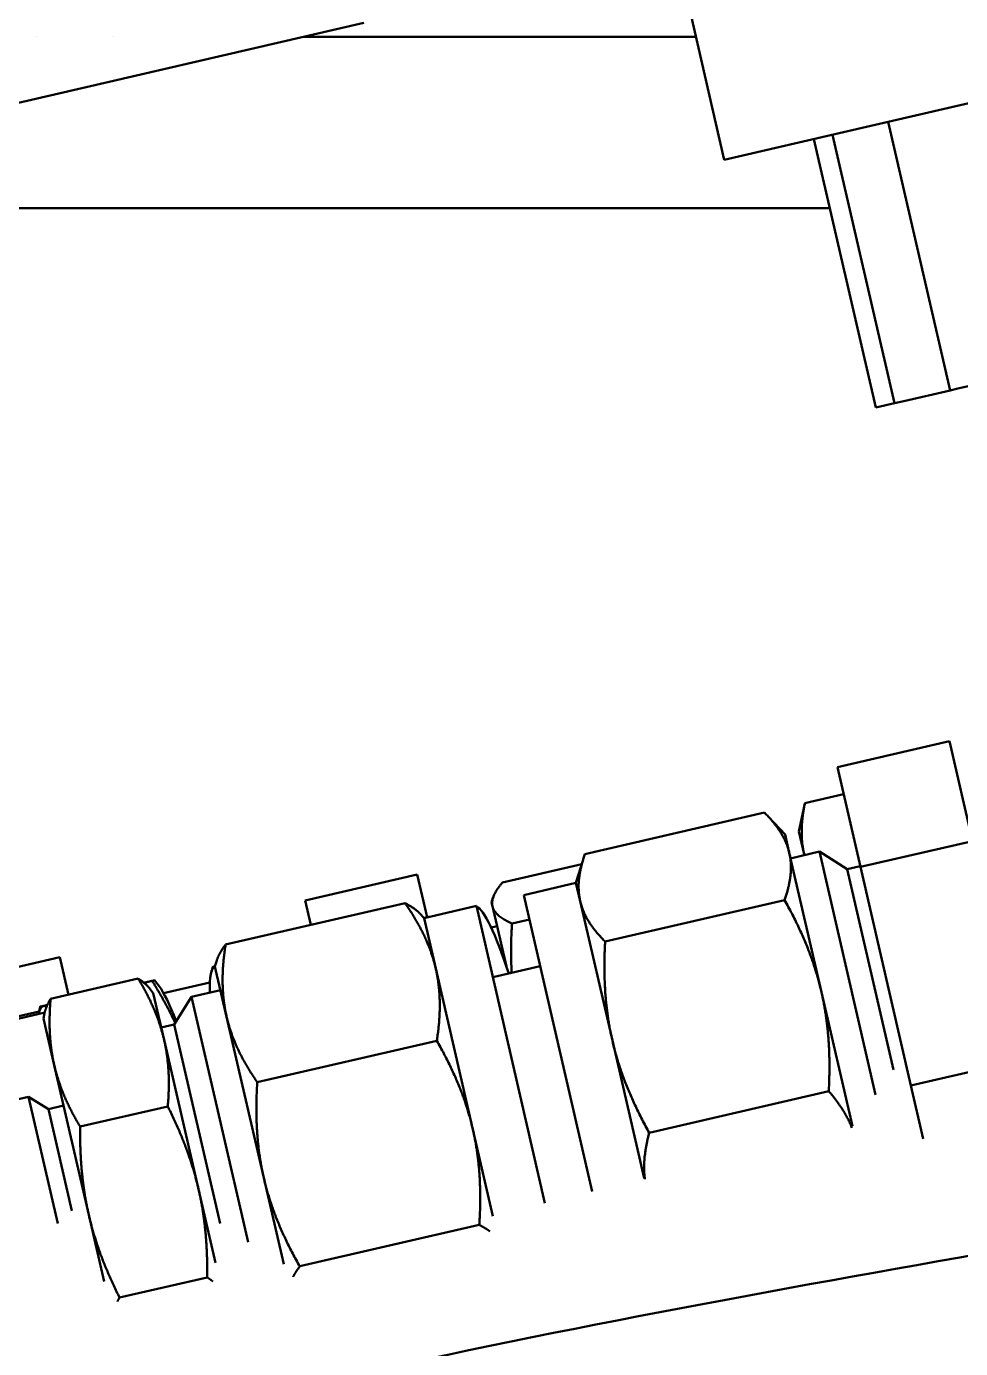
# Model space of a CAD drawing. Header units: inches. Extents: x 11 to 1621, y 11 to 1332.
# Drawn here: x 1230.204 to 1232.607, y 408.026 to 411.425 of the extents above; entities that cross this region are included whole.
import ezdxf

# ---------------------------------------------------------------- set-up
doc = ezdxf.new("R2010")
doc.units = ezdxf.units.IN
doc.header["$LTSCALE"] = 48
doc.header["$MEASUREMENT"] = 0
doc.layers.add('Visible (ANSI)', color=7, linetype='Continuous', lineweight=50)

msp = doc.modelspace()

# ---------------------------------------------------------------- linework, layer by layer
at = {"layer": 'Visible (ANSI)'}
for p, q in [((1234.29386, 411.611649), (1232.191209, 411.126214)), ((1231.893128, 411.542264), (1231.999404, 411.081932)), ((1229.955517, 411.175743), (1231.072428, 411.433602)), ((1230.230226, 411.397735), (1230.230204, 411.397735)), ((1230.429293, 411.397735), (1230.429292, 411.397735)), ((1231.926495, 411.397735), (1230.917071, 411.397735)), ((1232.4205, 411.179149), (1232.579914, 410.488651)), ((1232.437341, 410.455735), (1232.277927, 411.146234)), ((1231.999404, 411.081932), (1232.191209, 411.126214)), ((1232.388985, 410.444571), (1232.229571, 411.13507)), ((1232.270512, 410.957735), (1230.010777, 410.957735)), ((1232.600333, 410.493365), (1232.954297, 410.575084)), ((1232.600333, 410.493365), (1232.579914, 410.488651)), ((1232.461368, 410.461283), (1232.437341, 410.455735)), ((1232.579914, 410.488651), (1232.461368, 410.461283)), ((1232.388985, 410.444571), (1232.437341, 410.455735)), ((1232.290098, 409.520557), (1232.578512, 409.587143)), ((1232.637782, 409.330416), (1232.578512, 409.587143)), ((1232.290098, 409.520557), (1232.349369, 409.26383)), ((1232.306174, 409.450928), (1232.206741, 409.427972)), ((1232.191213, 409.354931), (1232.206448, 409.426605)), ((1232.102595, 409.403293), (1231.640892, 409.296701)), ((1232.155755, 409.346744), (1232.113082, 409.392505)), ((1232.166601, 409.299765), (1232.155755, 409.346744)), ((1232.191213, 409.354931), (1232.204615, 409.29688)), ((1232.169814, 409.285846), (1232.244305, 409.303044)), ((1232.388586, 408.678092), (1232.244305, 409.303044)), ((1232.315724, 409.258416), (1232.244305, 409.303044)), ((1232.349369, 409.26383), (1232.637782, 409.330416)), ((1231.428987, 409.224084), (1231.632747, 409.271126)), ((1231.617902, 409.222571), (1231.636196, 409.282407)), ((1232.249282, 408.941634), (1232.166601, 409.299765)), ((1232.204615, 409.29688), (1232.205272, 409.294033)), ((1231.209797, 409.244071), (1230.921384, 409.177485)), ((1231.235154, 409.13424), (1231.209797, 409.244071)), ((1232.315724, 409.258416), (1232.348853, 409.266064)), ((1232.434869, 408.742343), (1232.315724, 409.258416)), ((1232.349369, 409.26383), (1232.479084, 408.701972)), ((1231.483439, 409.191528), (1231.617902, 409.222571)), ((1231.617902, 409.222571), (1231.628748, 409.175592)), ((1230.716545, 409.064012), (1231.178248, 409.170604)), ((1230.921384, 409.177485), (1230.93589, 409.114652)), ((1231.400804, 409.17245), (1231.404318, 409.183944)), ((1231.400804, 409.17245), (1231.403091, 409.162544)), ((1231.659355, 408.429552), (1231.483439, 409.191528)), ((1231.628748, 409.175592), (1231.711429, 408.817461)), ((1232.154457, 409.178657), (1231.692753, 409.072064)), ((1231.22718, 409.132366), (1231.216534, 409.143782)), ((1231.361643, 409.163409), (1231.22718, 409.132366)), ((1231.257152, 409.002542), (1231.22718, 409.132366)), ((1231.361643, 409.163409), (1231.538137, 408.398932)), ((1231.403091, 409.162544), (1231.438784, 409.007942)), ((1231.414863, 409.111552), (1231.399609, 409.10803)), ((1231.453344, 409.118585), (1231.497904, 409.128872)), ((1230.001579, 408.965132), (1230.289992, 409.031717)), ((1230.312304, 408.935075), (1230.289992, 409.031717)), ((1230.680231, 408.994264), (1230.683925, 409.007033)), ((1230.689328, 409.008193), (1230.693891, 409.023121)), ((1230.689328, 409.008193), (1230.7193, 408.878369)), ((1231.352618, 408.589032), (1231.257152, 409.002542)), ((1231.525618, 409.008834), (1231.403821, 408.980715)), ((1230.492078, 408.976579), (1230.26662, 408.924528)), ((1230.506819, 408.965842), (1230.52783, 408.970693)), ((1230.545813, 408.956793), (1230.534188, 408.972267)), ((1230.676223, 408.966681), (1230.557075, 408.939174)), ((1230.530714, 408.939502), (1230.522187, 408.950417)), ((1230.558546, 408.818952), (1230.530714, 408.939502)), ((1230.584269, 408.858678), (1230.628896, 408.930097)), ((1230.703387, 408.947295), (1230.628896, 408.930097)), ((1230.628896, 408.930097), (1230.774652, 408.298761)), ((1232.328721, 408.597546), (1232.249282, 408.941634)), ((1230.235756, 408.885517), (1230.239404, 408.90443)), ((1230.245762, 408.906003), (1230.258299, 408.908898)), ((1230.011953, 408.833848), (1230.251314, 408.889109)), ((1230.029414, 408.844561), (1230.237105, 408.89251)), ((1230.248147, 408.874267), (1230.251027, 408.887814)), ((1230.248147, 408.874267), (1230.275978, 408.753716)), ((1230.7193, 408.878369), (1230.814766, 408.464859)), ((1230.584269, 408.858678), (1230.55114, 408.85103)), ((1230.584269, 408.858678), (1230.702381, 408.347076)), ((1230.647193, 408.434978), (1230.558546, 408.818952)), ((1230.798204, 408.710307), (1231.259907, 408.8169)), ((1231.711429, 408.817461), (1231.793125, 408.463598)), ((1232.479084, 408.701972), (1232.767497, 408.768557)), ((1230.275978, 408.753716), (1230.364626, 408.369742)), ((1232.479084, 408.701972), (1232.510737, 408.564867)), ((1230.095451, 408.646582), (1230.20994, 408.673014)), ((1230.285134, 408.347311), (1230.20994, 408.673014)), ((1230.260911, 408.641163), (1230.20994, 408.673014)), ((1232.267958, 408.687031), (1231.806254, 408.580438)), ((1230.260911, 408.641163), (1230.299886, 408.650161)), ((1230.321322, 408.379494), (1230.260911, 408.641163)), ((1230.567904, 408.648139), (1230.342447, 408.596088)), ((1231.404202, 408.365597), (1231.352618, 408.589032)), ((1230.814766, 408.464859), (1230.86615, 408.24229)), ((1230.690754, 408.246297), (1230.647193, 408.434978)), ((1230.364626, 408.369742), (1230.404253, 408.198096)), ((1230.907477, 408.236992), (1231.369181, 408.343584)), ((1230.669372, 408.208632), (1230.443915, 408.156581))]:
    msp.add_line(p, q, dxfattribs=at)
for radius, start, end in [(51.6875, 100.5924941, 114.6749842), (50.62647, 90.4164762, 114.5630497), (50.625, 90.3890484, 114.5628914)]:
    msp.add_arc((1247.196979, 358.380235), radius, start, end, dxfattribs=at)
for centre, start_param, end_param in [((1231.455306, 408.736025), 5.32063456, 6.19765436), ((1230.788742, 408.582137), 0.01794567, 0.54109953), ((1230.624516, 408.544222), 5.5412723, 5.99696357), ((1230.345815, 408.479879), 6.28235414, 6.56697942), ((1230.345815, 408.479879), 6.14383808, 6.28235414)]:
    msp.add_ellipse(centre, major_axis=(-0.098416, 0.426287), ratio=0.13052619, start_param=start_param, end_param=end_param, dxfattribs=at)
for points, weights in [([(1232.206741, 409.427972), (1232.19133, 409.354425), (1232.204615, 409.29688)], [1, 1.0379548493, 1]), ([(1232.206448, 409.426605), (1232.206593, 409.427287), (1232.206741, 409.427972)], [1.00068447129, 1.00034537849, 1]), ([(1232.166601, 409.299765), (1232.154566, 409.351892), (1232.102595, 409.403293)], [1, 1.0379548493, 1]), ([(1231.640892, 409.296701), (1231.616714, 409.227719), (1231.628748, 409.175592)], [1, 1.0379548493, 1]), ([(1232.154457, 409.178657), (1232.178635, 409.247638), (1232.166601, 409.299765)], [1, 1.0379548493, 1]), ([(1232.204615, 409.29688), (1232.204944, 409.295456), (1232.20529, 409.294037)], [1, 1.00090559299, 1.00176797154]), ([(1231.428987, 409.224084), (1231.397439, 409.187025), (1231.403091, 409.162544)], [1, 1.0379548493, 1]), ([(1231.257152, 409.002542), (1231.238203, 409.08462), (1231.178248, 409.170604)], [1, 1.0379548493, 1]), ([(1231.178248, 409.170604), (1231.203627, 409.157623), (1231.216534, 409.143782)], [1, 1.02083358606, 1.01879587551]), ([(1231.628748, 409.175592), (1231.640783, 409.123465), (1231.692753, 409.072064)], [1, 1.0379548493, 1]), ([(1232.249282, 408.941634), (1232.222944, 409.055716), (1232.154457, 409.178657)], [1, 1.0379548493, 1]), ([(1231.241012, 409.135559), (1231.236056, 409.134448), (1231.227129, 409.132421)], [1, 1.01228736552, 1.01661899657]), ([(1231.403091, 409.162544), (1231.408743, 409.138063), (1231.453344, 409.118585)], [1, 1.0379548493, 1]), ([(1231.453344, 409.118585), (1231.448793, 409.050981), (1231.452574, 408.99197)], [1, 1.0187248127, 1.01897406209]), ([(1230.693891, 409.023121), (1230.699424, 409.041219), (1230.716545, 409.064012)], [1.01879587551, 1.02083358606, 1]), ([(1230.716545, 409.064012), (1230.700351, 408.960447), (1230.7193, 408.878369)], [1, 1.0379548493, 1]), ([(1231.692753, 409.072064), (1231.685091, 408.931543), (1231.711429, 408.817461)], [1, 1.0379548493, 1]), ([(1230.689384, 409.008378), (1230.678614, 409.005805), (1230.68933, 409.008201)], [1.01149607293, 1.03005451467, 1.00257638806]), ([(1231.259907, 408.8169), (1231.276101, 408.920465), (1231.257152, 409.002542)], [1, 1.0379548493, 1]), ([(1230.492078, 408.976579), (1230.511849, 408.963649), (1230.522187, 408.950417)], [1, 1.02083358606, 1.01879587551]), ([(1230.558546, 408.818952), (1230.54095, 408.895166), (1230.492078, 408.976579)], [1, 1.0379548493, 1]), ([(1230.526147, 408.97052), (1230.519384, 408.969004), (1230.506526, 408.966082)], [1, 1.01684128889, 1.01873697706]), ([(1230.52783, 408.970693), (1230.541078, 408.973867), (1230.526147, 408.97052)], [1, 1.0379548493, 1]), ([(1230.586834, 408.862784), (1230.562694, 408.91464), (1230.52783, 408.970693)], [1.01893635288, 1.01986028167, 1]), ([(1232.267958, 408.687031), (1232.27562, 408.827552), (1232.249282, 408.941634)], [1, 1.0379548493, 1]), ([(1230.245762, 408.906003), (1230.232515, 408.902829), (1230.247446, 408.906176)], [1, 1.0379548493, 1]), ([(1230.247446, 408.906176), (1230.25165, 408.907119), (1230.258159, 408.908593)], [1, 1.01040352684, 1.01510378399]), ([(1230.251027, 408.887814), (1230.254518, 408.904239), (1230.26662, 408.924528)], [1.01879587551, 1.02083358606, 1]), ([(1230.26662, 408.924528), (1230.258383, 408.829931), (1230.275978, 408.753716)], [1, 1.0379548493, 1]), ([(1230.7193, 408.878369), (1230.738249, 408.796292), (1230.798204, 408.710307)], [1, 1.0379548493, 1]), ([(1230.567904, 408.648139), (1230.576141, 408.742737), (1230.558546, 408.818952)], [1, 1.0379548493, 1]), ([(1231.352618, 408.589032), (1231.327261, 408.698865), (1231.259907, 408.8169)], [1, 1.0379548493, 1]), ([(1231.711429, 408.817461), (1231.737767, 408.703379), (1231.806254, 408.580438)], [1, 1.0379548493, 1]), ([(1230.275978, 408.753716), (1230.293574, 408.677501), (1230.342447, 408.596088)], [1, 1.0379548493, 1]), ([(1230.798204, 408.710307), (1230.789409, 408.574692), (1230.814766, 408.464859)], [1, 1.0379548493, 1]), ([(1232.327513, 408.592766), (1232.309721, 408.639026), (1232.267958, 408.687031)], [1.01391450284, 1.02877952735, 1]), ([(1230.647193, 408.434978), (1230.623647, 408.536966), (1230.567904, 408.648139)], [1, 1.0379548493, 1]), ([(1230.342447, 408.596088), (1230.34108, 408.47173), (1230.364626, 408.369742)], [1, 1.0379548493, 1]), ([(1231.369181, 408.343584), (1231.377975, 408.479199), (1231.352618, 408.589032)], [1, 1.0379548493, 1]), ([(1231.806254, 408.580438), (1231.788447, 408.514086), (1231.794907, 408.46141)], [1, 1.03114486318, 1.01117623123]), ([(1230.814766, 408.464859), (1230.840123, 408.355026), (1230.907477, 408.236992)], [1, 1.0379548493, 1]), ([(1230.669372, 408.208632), (1230.670739, 408.33299), (1230.647193, 408.434978)], [1, 1.0379548493, 1]), ([(1230.364626, 408.369742), (1230.388171, 408.267754), (1230.443915, 408.156581)], [1, 1.0379548493, 1]), ([(1231.396258, 408.326861), (1231.385279, 408.33535), (1231.369181, 408.343584)], [1.01716654119, 1.01311518068, 1]), ([(1230.907477, 408.236992), (1230.896639, 408.222562), (1230.890495, 408.21014)], [1, 1.0130891817, 1.01715044308]), ([(1230.683747, 408.198195), (1230.677358, 408.20341), (1230.669372, 408.208632)], [1.01298264635, 1.0083113357, 1]), ([(1230.443915, 408.156581), (1230.44086, 408.151459), (1230.438367, 408.146622)], [1, 1.00517872564, 1.00894423533])]:
    msp.add_rational_spline(points, weights, degree=2, dxfattribs=at)
msp.add_open_spline([(1232.715139, 408.279328), (1232.127504, 408.175715), (1231.53565, 408.069315), (1230.58561, 407.8517), (1230.218836, 407.752637), (1229.522642, 407.536882), (1229.191782, 407.423922), (1228.446002, 407.16692), (1228.029875, 407.021866), (1227.381916, 406.822167), (1227.160994, 406.758371), (1226.651245, 406.626164), (1226.35948, 406.560744), (1225.839557, 406.469315), (1225.616502, 406.4374), (1225.266883, 406.400729), (1225.14502, 406.390286), (1225.02201, 406.382158)], degree=3, knots=[0, 0, 0, 0, 4.55194059, 4.55194059, 7.57945591, 7.57945591, 10.38222915, 10.38222915, 13.85463358, 13.85463358, 15.60562098, 15.60562098, 17.80394448, 17.80394448, 19.38597673, 19.38597673, 20.21481685, 20.21481685, 20.21481685, 20.21481685], dxfattribs=at)

doc.saveas('drawing.dxf')
